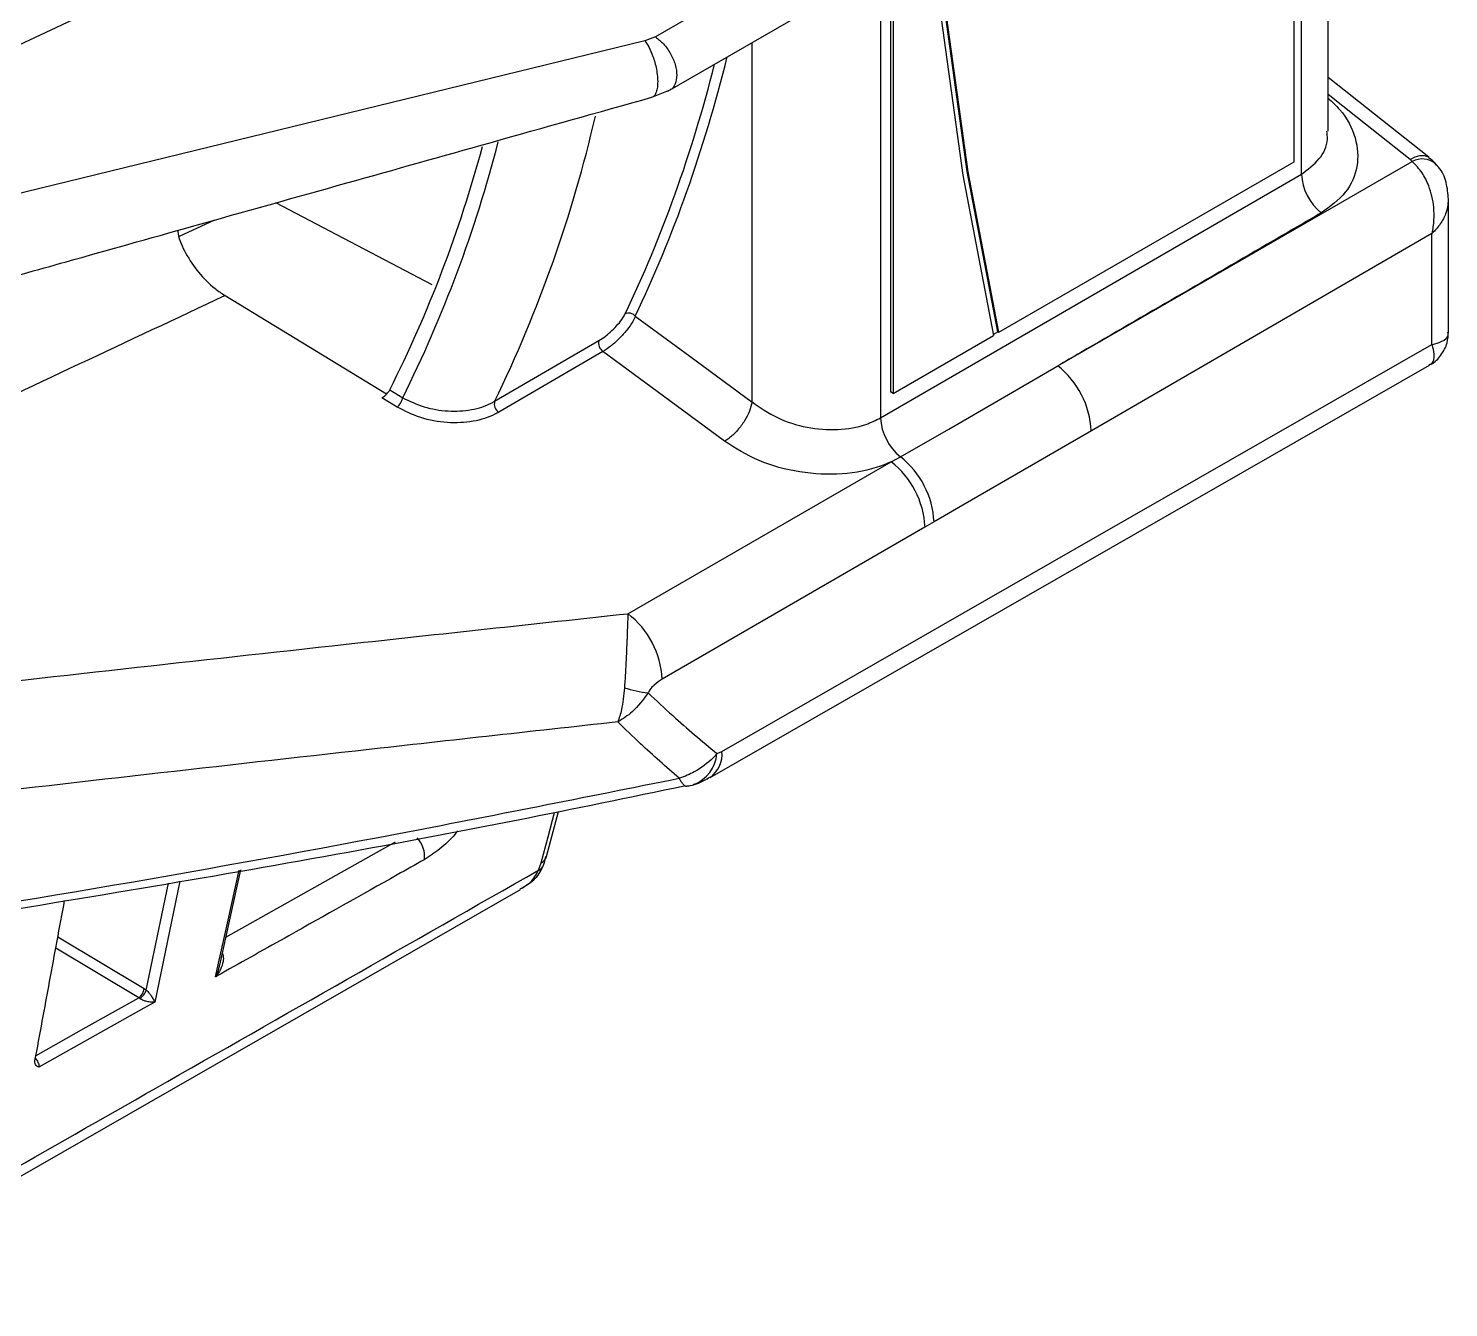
# Model space of a CAD drawing. Extents: x 8 to 113, y 1 to 87.
# Drawn here: x 29.141 to 31.018, y 10.006 to 11.698 of the extents above; entities that cross this region are included whole.
import ezdxf

# ---------------------------------------------------------------- set-up
doc = ezdxf.new("R2010")
doc.units = 0
doc.header["$MEASUREMENT"] = 0
doc.layers.add('OBJECT', color=7, linetype='CONTINUOUS')

msp = doc.modelspace()

# ---------------------------------------------------------------- linework, layer by layer
at = {"layer": 'OBJECT'}
for p, q in [((30.8586, 11.5618), (30.8588, 13.7101)), ((30.8234, 11.5051), (30.8237, 13.6898)), ((30.8138, 11.5214), (30.8141, 13.6647)), ((30.2802, 13.3605), (30.28, 11.2173)), ((30.2838, 13.3585), (30.2835, 11.2152)), ((29.5355, 11.8673), (28.2609, 11.2682)), ((30.1666, 11.8005), (29.9693, 11.6866)), ((30.2669, 11.7915), (30.2669, 11.1828)), ((29.986, 11.615), (30.2155, 11.7475)), ((29.9555, 11.6813), (28.2609, 11.2682)), ((29.9693, 11.6866), (29.9555, 11.6813)), ((30.0972, 11.2039), (30.0972, 11.6792)), ((30.9916, 11.5274), (30.8586, 11.633)), ((29.9648, 11.6068), (29.9888, 11.6166)), ((30.4233, 11.296), (30.8138, 11.5214)), ((30.5013, 11.2516), (30.9699, 11.5218)), ((30.9699, 11.5218), (30.967, 11.5246)), ((30.2669, 11.1828), (30.8234, 11.5051)), ((31.0178, 11.2962), (31.0178, 11.4716)), ((29.6742, 11.3587), (29.4677, 11.4672)), ((29.3864, 11.4443), (29.3399, 11.4227)), ((30.9959, 11.4266), (30.5456, 11.1658)), ((30.9959, 11.2799), (30.9959, 11.4266)), ((29.4005, 11.3445), (29.614, 11.2144)), ((29.7568, 11.2047), (29.8946, 11.2851)), ((30.2835, 11.2152), (30.4161, 11.2918)), ((30.4158, 11.2932), (30.4219, 11.2968)), ((30.4219, 11.2968), (30.4233, 11.296)), ((29.9, 11.2706), (29.7623, 11.1902)), ((30.0416, 10.7074), (30.9925, 11.2525)), ((29.6281, 11.1971), (29.6078, 11.2094)), ((29.6183, 11.2198), (29.6353, 11.2094)), ((30.2835, 11.2152), (30.28, 11.2173)), ((30.0971, 11.2038), (30.0972, 11.2039)), ((29.933, 10.9239), (30.281, 11.1246)), ((30.281, 11.1246), (30.2934, 11.1312)), ((30.3377, 11.0454), (30.3257, 11.0384)), ((30.3257, 11.0384), (29.9782, 10.8373)), ((29.8254, 10.603), (29.8412, 10.6622)), ((29.4017, 10.496), (29.6259, 10.622)), ((29.8148, 10.5846), (29.8183, 10.5943)), ((29.3406, 10.5704), (29.3075, 10.4102)), ((28.8268, 10.0063), (29.7912, 10.5592)), ((29.2964, 10.4262), (29.3257, 10.5677)), ((29.1795, 10.4964), (29.2935, 10.4283)), ((29.2863, 10.4161), (29.1768, 10.4816)), ((29.2935, 10.4283), (29.2964, 10.4262)), ((29.2878, 10.415), (29.2863, 10.4161))]:
    msp.add_line(p, q, dxfattribs=at)
at = {"layer": 'OBJECT', "flags": 128}
for points in [[(30.4164, 13.435), (30.3758, 13.1762), (30.3454, 12.9212), (30.325, 12.6705), (30.3148, 12.4249), (30.3147, 12.1848), (30.3249, 11.9509), (30.3452, 11.7237), (30.3756, 11.5039), (30.4161, 11.2918)], [(30.4219, 11.2968), (30.3814, 11.5088), (30.3509, 11.7287), (30.3306, 11.9558), (30.3204, 12.1897), (30.3204, 12.4298), (30.3307, 12.6754), (30.3511, 12.9261), (30.3816, 13.1812), (30.4222, 13.44)], [(30.4233, 11.296), (30.3828, 11.508), (30.3523, 11.7278), (30.332, 11.955), (30.3218, 12.1889), (30.3218, 12.4289), (30.3321, 12.6746), (30.3525, 12.9253), (30.383, 13.1804), (30.4236, 13.4392)], [(30.967, 11.5246), (30.8974, 11.5797), (30.8586, 11.6104)], [(30.967, 11.5246), (30.9738, 11.5279), (30.98, 11.5296), (30.9855, 11.5298), (30.9901, 11.5284), (30.9916, 11.5274)], [(29.9428, 11.3175), (30.0148, 11.2645), (30.0971, 11.2038)], [(30.0608, 11.1519), (29.9969, 11.1991), (29.9, 11.2706)], [(30.0573, 10.7418), (30.5543, 11.0268), (30.9959, 11.2799)], [(30.2934, 11.1312), (30.3571, 11.1681), (30.5013, 11.2516)], [(30.5456, 11.1658), (30.3759, 11.0675), (30.3377, 11.0454)], [(29.8183, 10.5943), (29.8274, 10.6287), (29.836, 10.6612)], [(29.388, 10.4437), (29.3911, 10.4579), (29.4036, 10.5146), (29.4191, 10.5846)], [(29.3935, 10.459), (29.4162, 10.5615), (29.4214, 10.585)], [(29.1506, 10.3398), (29.2167, 10.377), (29.2863, 10.4161)], [(29.3075, 10.4102), (29.2931, 10.4022), (29.2358, 10.37), (29.1543, 10.3242)]]:
    msp.add_lwpolyline(points, dxfattribs=at)
at = {"layer": 'OBJECT'}
for centre, radius, start, end in [((28.1647, 11.9795), 1.7706, 334.0481, 347.0134), ((28.0971, 11.9764), 1.7188, 333.4988, 345.5538), ((28.1022, 11.981), 1.6964, 333.3371, 344.9969), ((30.9831, 11.4976), 0.0276, 50.6107, 118.6798), ((30.8938, 11.5088), 0.0705, 183.0082, 231.134), ((29.9342, 11.3097), 0.0116, 42.0241, 114.2789), ((29.908, 11.2819), 0.0138, 166.553, 234.7198), ((30.4283, 11.1596), 0.1174, 2.9881, 51.5675), ((29.615, 11.213), 0.0206, 309.3907, 349.9447), ((29.7702, 11.2015), 0.0138, 166.517, 234.8596), ((30.3372, 11.1864), 0.0704, 182.9796, 231.5685), ((30.2085, 11.0324), 0.1174, 2.976, 51.8171), ((30.2204, 11.0393), 0.1174, 2.9804, 51.5661), ((29.8611, 10.8313), 0.1173, 2.9578, 52.176), ((29.982, 10.9966), 0.1789, 252.562, 262.8773), ((30.0026, 10.7428), 0.0482, 291.0489, 355.2449), ((30.0206, 10.7378), 0.0369, 304.6827, 6.2895), ((29.6288, 10.6031), 0.0354, 352.681, 43.1786), ((29.8123, 10.5934), 0.00915, 285.6658, 333.0708), ((29.8119, 10.6069), 0.0141, 297.1402, 344.0118), ((29.2784, 10.429), 0.0151, 301.5802, 357.2573), ((29.2783, 10.4313), 0.0188, 300.1974, 344.1455)]:
    msp.add_arc(centre, radius, start, end, dxfattribs=at)
for centre, major_axis, ratio, start_param, end_param in [((27.7877, 13.5693), (-1.6732, 2.7981), 0.587367, 3.51241, 3.675295), ((27.7808, 13.5651), (-1.6682, 2.7895), 0.587398, 3.512382, 3.670218)]:
    msp.add_ellipse(centre, major_axis=major_axis, ratio=ratio, start_param=start_param, end_param=end_param, dxfattribs=at)
for points, knots in [([(29.9555, 11.6813), (29.9572, 11.6788), (29.9611, 11.6732), (29.9655, 11.6628), (29.9688, 11.6525), (29.9708, 11.6435), (29.9722, 11.6342), (29.9725, 11.6255), (29.9718, 11.618), (29.9703, 11.6121), (29.9679, 11.6087), (29.966, 11.6067), (29.9648, 11.6069), (29.9647, 11.6069)], [0, 0, 0, 0, 0.115751, 0.260047, 0.343529, 0.433474, 0.528309, 0.625787, 0.723263, 0.818095, 0.90804, 0.991524, 1, 1, 1, 1]), ([(29.9693, 11.6866), (29.973, 11.6837), (29.9805, 11.678), (29.9899, 11.6646), (29.9961, 11.6499), (29.9983, 11.6354), (29.9959, 11.6241), (29.9922, 11.6176), (29.9889, 11.6169), (29.9887, 11.6168)], [0, 0, 0, 0, 0.164691, 0.329382, 0.494069, 0.658765, 0.823453, 0.988147, 1, 1, 1, 1]), ([(27.7999, 10.9987), (27.8246, 11.0056), (27.9028, 11.0276), (28.0219, 11.061), (28.1476, 11.0964), (28.2515, 11.1255), (28.4402, 11.1786), (28.6279, 11.2313), (28.8133, 11.2834), (28.9015, 11.3081), (28.9882, 11.3325), (29.0841, 11.3594), (29.207, 11.3939), (29.3693, 11.4395), (29.5562, 11.492), (29.7591, 11.549), (29.8935, 11.5868), (29.9648, 11.6068)], [0, 0, 0, 0, 0.0342421, 0.1084482, 0.1649429, 0.2085544, 0.2523519, 0.4264346, 0.4686324, 0.5093492, 0.5485758, 0.5887267, 0.6423027, 0.7188047, 0.8137122, 0.9011946, 1, 1, 1, 1]), ([(30.8586, 11.6057), (30.8639, 11.6008), (30.8809, 11.5848), (30.8969, 11.5533), (30.8996, 11.5151), (30.8846, 11.4794), (30.8612, 11.4624), (30.8496, 11.4539)], [0, 0, 0, 0, 0.102868, 0.330693, 0.554933, 0.777511, 1, 1, 1, 1]), ([(30.8234, 11.5051), (30.8318, 11.5114), (30.8485, 11.524), (30.8589, 11.545), (30.8574, 11.5582), (30.857, 11.5618)], [0, 0, 0, 0, 0.421824, 0.844873, 1, 1, 1, 1]), ([(31.003, 11.5161), (31.0009, 11.5187), (30.9975, 11.523), (30.9928, 11.5257), (30.9911, 11.5268)], [0, 0, 0, 0, 0.621385, 1, 1, 1, 1]), ([(30.9959, 11.4266), (30.9959, 11.4267), (30.9973, 11.4323), (30.999, 11.4438), (30.9986, 11.4653), (30.9934, 11.4872), (30.9831, 11.5081), (30.9744, 11.5171), (30.9699, 11.5218)], [0, 0, 0, 0, 0.0032826, 0.1749445, 0.3385978, 0.6090159, 0.7960407, 1, 1, 1, 1]), ([(31.0177, 11.4718), (31.017, 11.4793), (31.0158, 11.4943), (31.0088, 11.5109), (31.0015, 11.5171), (31, 11.5184)], [0, 0, 0, 0, 0.441186, 0.884457, 1, 1, 1, 1]), ([(31.0173, 11.4717), (31.0168, 11.4653), (31.0159, 11.4544), (31.0072, 11.4391), (31.0001, 11.4307), (30.996, 11.4267), (30.9959, 11.4266)], [0, 0, 0, 0, 0.41159, 0.695965, 0.994283, 1, 1, 1, 1]), ([(30.8496, 11.4539), (30.8284, 11.4416), (30.7224, 11.38), (30.6064, 11.3126), (30.5114, 11.2575), (30.5013, 11.2516)], [0, 0, 0, 0, 0.1825132, 0.9125683, 1, 1, 1, 1]), ([(29.338, 11.4307), (29.3381, 11.4292), (29.339, 11.4196), (29.3482, 11.3998), (29.3647, 11.3746), (29.3836, 11.3557), (29.3961, 11.3474), (29.4005, 11.3445)], [0, 0, 0, 0, 0.049193, 0.309595, 0.575174, 0.847266, 1, 1, 1, 1]), ([(29.4005, 11.3445), (29.2716, 11.2839), (28.8252, 11.0742), (28.3781, 10.8649), (28.0602, 10.716)], [0, 0, 0, 0, 0.288821, 1, 1, 1, 1]), ([(29.8946, 11.2851), (29.8975, 11.2869), (29.9031, 11.2905), (29.9121, 11.2982), (29.9202, 11.3066), (29.9262, 11.3143), (29.9284, 11.3186), (29.9294, 11.3203)], [0, 0, 0, 0, 0.2084636, 0.4166738, 0.6283944, 0.8468564, 1, 1, 1, 1]), ([(29.9428, 11.3175), (29.9418, 11.3151), (29.9392, 11.3094), (29.932, 11.2991), (29.9221, 11.2879), (29.9109, 11.2777), (29.9037, 11.273), (29.9, 11.2706)], [0, 0, 0, 0, 0.152566, 0.370312, 0.581846, 0.790525, 1, 1, 1, 1]), ([(30.9923, 11.2529), (30.9931, 11.2532), (30.9994, 11.2557), (31.0084, 11.2657), (31.0167, 11.2805), (31.0173, 11.2914), (31.0176, 11.2962)], [0, 0, 0, 0, 0.050303, 0.387526, 0.730452, 1, 1, 1, 1]), ([(30.9959, 11.2799), (30.9959, 11.2799), (31.0008, 11.2809), (31.0107, 11.2842), (31.0184, 11.29), (31.0172, 11.2952), (31.017, 11.2962)], [0, 0, 0, 0, 0.005745, 0.352801, 0.8736, 1, 1, 1, 1]), ([(30.9921, 11.2534), (30.9931, 11.2537), (30.9983, 11.2552), (30.9995, 11.2649), (30.9975, 11.2752), (30.9959, 11.2798), (30.9959, 11.2799)], [0, 0, 0, 0, 0.1289101, 0.6482135, 0.9942778, 1, 1, 1, 1]), ([(29.6078, 11.2094), (29.6087, 11.21), (29.6103, 11.211), (29.613, 11.2133), (29.6154, 11.2158), (29.6173, 11.2181), (29.618, 11.2193), (29.6183, 11.2198)], [0, 0, 0, 0, 0.206056, 0.411947, 0.624735, 0.845799, 1, 1, 1, 1]), ([(29.6353, 11.2094), (29.6444, 11.205), (29.6626, 11.1962), (29.6951, 11.1909), (29.7264, 11.1926), (29.7465, 11.1989), (29.7553, 11.2038), (29.7568, 11.2047)], [0, 0, 0, 0, 0.2439668, 0.4875897, 0.7249163, 0.9530805, 1, 1, 1, 1]), ([(29.7623, 11.1902), (29.7606, 11.1893), (29.7508, 11.1839), (29.7286, 11.1769), (29.694, 11.1754), (29.6581, 11.1817), (29.6381, 11.192), (29.6281, 11.1971)], [0, 0, 0, 0, 0.047116, 0.276086, 0.51372, 0.756949, 1, 1, 1, 1]), ([(30.0971, 11.2038), (30.0962, 11.1998), (30.0944, 11.1919), (30.0874, 11.1787), (30.0783, 11.1664), (30.0695, 11.1579), (30.0636, 11.1536), (30.0613, 11.1523), (30.0608, 11.1519)], [0, 0, 0, 0, 0.215722, 0.431448, 0.64717, 0.862908, 0.968625, 1, 1, 1, 1]), ([(30.0972, 11.2039), (30.1078, 11.1964), (30.129, 11.1816), (30.1696, 11.169), (30.2106, 11.1659), (30.2442, 11.1715), (30.2606, 11.1797), (30.2669, 11.1828)], [0, 0, 0, 0, 0.220932, 0.438643, 0.655265, 0.868701, 1, 1, 1, 1]), ([(30.281, 11.1246), (30.2764, 11.1227), (30.2571, 11.1146), (30.2165, 11.1067), (30.16, 11.1094), (30.1044, 11.1242), (30.0753, 11.1427), (30.0608, 11.1519)], [0, 0, 0, 0, 0.071624, 0.301232, 0.533459, 0.767472, 1, 1, 1, 1]), ([(28.0602, 10.716), (28.1668, 10.7279), (28.471, 10.7618), (28.9712, 10.8181), (29.4887, 10.8759), (29.8089, 10.9105), (29.933, 10.9239)], [0, 0, 0, 0, 0.1701301, 0.4852529, 0.8004323, 1, 1, 1, 1]), ([(29.933, 10.9239), (29.9327, 10.9144), (29.9323, 10.9022), (29.9312, 10.8766), (29.9302, 10.8562), (29.9291, 10.8367), (29.9286, 10.8287), (29.9284, 10.8259)], [0, 0, 0, 0, 0.355529, 0.454515, 0.769567, 0.917463, 1, 1, 1, 1]), ([(29.9782, 10.8373), (29.9747, 10.835), (29.969, 10.8313), (29.9631, 10.8249), (29.9607, 10.8211), (29.9601, 10.8196), (29.9598, 10.8191)], [0, 0, 0, 0, 0.530147, 0.827824, 0.942247, 1, 1, 1, 1]), ([(29.9284, 10.8259), (29.9274, 10.8158), (29.9256, 10.7985), (29.9215, 10.7855), (29.9195, 10.7809), (29.9195, 10.7808)], [0, 0, 0, 0, 0.5799799, 0.9930679, 1, 1, 1, 1]), ([(29.9598, 10.8191), (29.9532, 10.8102), (29.9417, 10.795), (29.9262, 10.7845), (29.9196, 10.7809), (29.9195, 10.7808)], [0, 0, 0, 0, 0.579969, 0.993052, 1, 1, 1, 1]), ([(29.9598, 10.8191), (29.9706, 10.809), (30.0002, 10.7813), (30.031, 10.7553), (30.0506, 10.7388)], [0, 0, 0, 0, 0.363149, 1, 1, 1, 1]), ([(29.9195, 10.7808), (29.804, 10.768), (29.4925, 10.7336), (28.9836, 10.6755), (28.2874, 10.5948), (27.7851, 10.5382), (27.481, 10.5039)], [0, 0, 0, 0, 0.142911, 0.385319, 0.627793, 1, 1, 1, 1]), ([(30.0007, 10.7063), (29.9836, 10.7214), (29.956, 10.7455), (29.9295, 10.7711), (29.9195, 10.7808)], [0, 0, 0, 0, 0.623157, 1, 1, 1, 1]), ([(30.0506, 10.7388), (30.049, 10.737), (30.0406, 10.7276), (30.0271, 10.7177), (30.0113, 10.71), (30.0045, 10.7075), (30.0009, 10.7064), (30.0007, 10.7063)], [0, 0, 0, 0, 0.125339, 0.641521, 0.810236, 0.993598, 1, 1, 1, 1]), ([(30.0506, 10.7388), (30.0521, 10.7394), (30.0543, 10.7402), (30.0566, 10.7414), (30.0573, 10.7418)], [0, 0, 0, 0, 0.678873, 1, 1, 1, 1]), ([(27.2626, 10.3099), (27.3739, 10.3196), (27.6907, 10.3472), (28.2115, 10.4068), (28.8888, 10.502), (29.4853, 10.6031), (29.8765, 10.6814), (30.0007, 10.7063)], [0, 0, 0, 0, 0.121204, 0.344947, 0.568692, 0.86299, 1, 1, 1, 1]), ([(30.0114, 10.6963), (30.0111, 10.696), (30.0101, 10.6945), (30.0074, 10.6964), (30.0036, 10.7016), (30.0018, 10.7045), (30.0008, 10.7063), (30.0007, 10.7063)], [0, 0, 0, 0, 0.12552, 0.641548, 0.810272, 0.993615, 1, 1, 1, 1]), ([(30.0195, 10.6984), (30.0221, 10.699), (30.03, 10.7007), (30.0368, 10.705), (30.0413, 10.7078)], [0, 0, 0, 0, 0.328117, 1, 1, 1, 1]), ([(27.2683, 10.3059), (27.287, 10.3071), (27.4491, 10.3183), (27.7681, 10.3504), (28.2419, 10.4044), (28.749, 10.4732), (29.2698, 10.556), (29.6908, 10.6306), (29.9354, 10.6812), (30.0091, 10.6965)], [0, 0, 0, 0, 0.020353, 0.175961, 0.347888, 0.537699, 0.730486, 0.918688, 1, 1, 1, 1]), ([(30.0101, 10.696), (30.0119, 10.6961), (30.0174, 10.6965), (30.0226, 10.6986), (30.0261, 10.7)], [0, 0, 0, 0, 0.327805, 1, 1, 1, 1]), ([(29.7079, 10.6369), (29.7067, 10.6352), (29.6999, 10.6263), (29.6843, 10.6118), (29.6707, 10.603), (29.6639, 10.5986)], [0, 0, 0, 0, 0.101004, 0.55025, 1, 1, 1, 1]), ([(29.6639, 10.5986), (29.652, 10.5919), (29.5923, 10.5584), (29.5028, 10.5082), (29.4227, 10.4632), (29.3904, 10.4451), (29.388, 10.4437)], [0, 0, 0, 0, 0.1297533, 0.6487593, 0.9732705, 1, 1, 1, 1]), ([(29.7906, 10.5599), (29.7961, 10.5631), (29.8078, 10.57), (29.8176, 10.5812), (29.82, 10.5887), (29.8202, 10.5894)], [0, 0, 0, 0, 0.442312, 0.945526, 1, 1, 1, 1]), ([(29.819, 10.5862), (29.8204, 10.5891), (29.8232, 10.5946), (29.824, 10.6002), (29.8244, 10.6029)], [0, 0, 0, 0, 0.5189512, 1, 1, 1, 1]), ([(28.8415, 10.0302), (28.8555, 10.0382), (29.0113, 10.1269), (29.3357, 10.3117), (29.6461, 10.4886), (29.8148, 10.5846)], [0, 0, 0, 0, 0.0430488, 0.4800874, 1, 1, 1, 1]), ([(29.7907, 10.56), (29.7956, 10.5627), (29.8065, 10.5688), (29.8118, 10.579), (29.8148, 10.5846)], [0, 0, 0, 0, 0.448031, 1, 1, 1, 1]), ([(29.1492, 10.3325), (29.1557, 10.3675), (29.1687, 10.4382), (29.1818, 10.509), (29.1884, 10.5448)], [0, 0, 0, 0, 0.495059, 1, 1, 1, 1]), ([(29.3969, 10.4744), (29.3972, 10.4738), (29.3977, 10.4729), (29.3984, 10.4694), (29.3982, 10.4627), (29.3946, 10.4532), (29.3905, 10.4468), (29.388, 10.4438), (29.388, 10.4437)], [0, 0, 0, 0, 0.058491, 0.096324, 0.3187, 0.650883, 0.994072, 1, 1, 1, 1]), ([(29.388, 10.4437), (29.388, 10.4438), (29.3896, 10.447), (29.3919, 10.4519), (29.3929, 10.4573), (29.3932, 10.4591)], [0, 0, 0, 0, 0.0133702, 0.6807961, 1, 1, 1, 1]), ([(29.2964, 10.4262), (29.2968, 10.4258), (29.2974, 10.4252), (29.2988, 10.4238), (29.3008, 10.4215), (29.3033, 10.4179), (29.3057, 10.414), (29.307, 10.4114), (29.3075, 10.4102), (29.3075, 10.4102)], [0, 0, 0, 0, 0.063638, 0.104237, 0.221849, 0.41313, 0.708617, 0.993171, 1, 1, 1, 1]), ([(29.3075, 10.4102), (29.3074, 10.4102), (29.306, 10.4101), (29.3027, 10.4101), (29.2978, 10.4108), (29.2934, 10.412), (29.2906, 10.4132), (29.2889, 10.4142), (29.2882, 10.4147), (29.2878, 10.415)], [0, 0, 0, 0, 0.006817, 0.29137, 0.58687, 0.778169, 0.895764, 0.936362, 1, 1, 1, 1]), ([(29.1543, 10.3242), (29.1543, 10.3242), (29.1531, 10.3249), (29.1509, 10.326), (29.149, 10.3287), (29.1492, 10.3314), (29.1492, 10.3325)], [0, 0, 0, 0, 0.006067, 0.422754, 0.755274, 1, 1, 1, 1]), ([(29.1498, 10.3355), (29.1504, 10.3348), (29.1517, 10.3334), (29.1533, 10.3306), (29.1543, 10.3276), (29.1545, 10.3255), (29.1543, 10.3244), (29.1543, 10.3242)], [0, 0, 0, 0, 0.1944544, 0.4422335, 0.6899388, 0.9374797, 1, 1, 1, 1])]:
    msp.add_open_spline(points, degree=3, knots=knots, dxfattribs=at)

doc.saveas('drawing.dxf')
